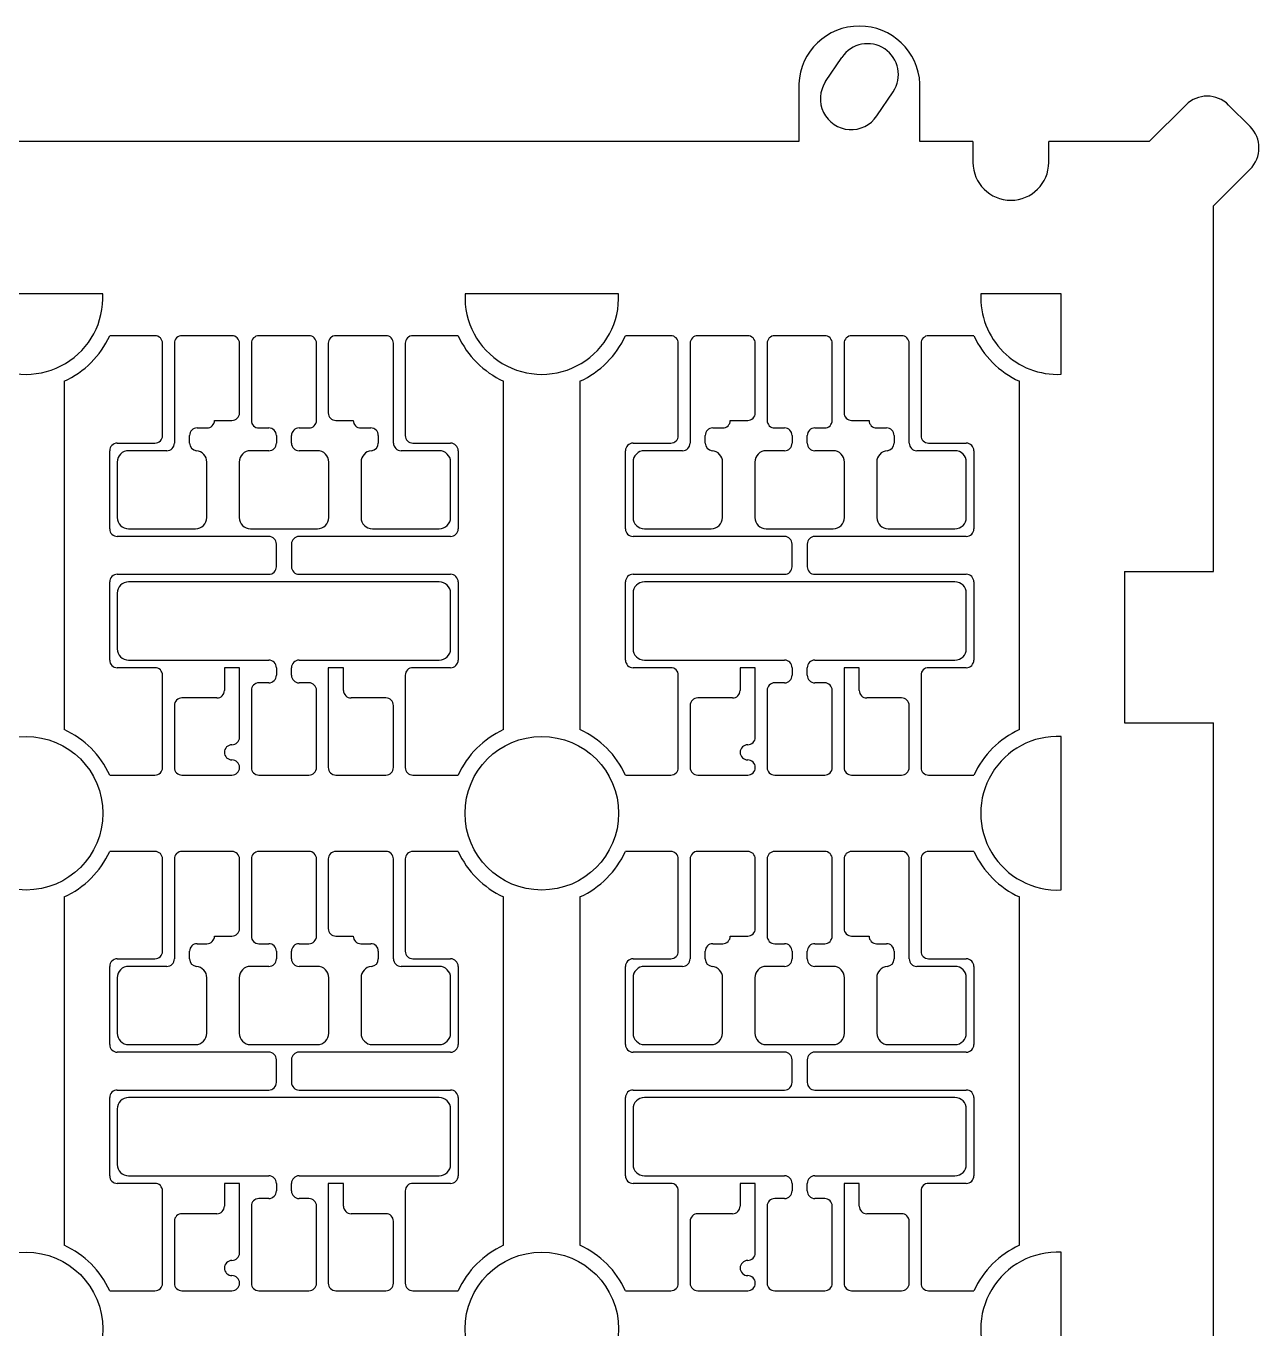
# Model space of a CAD drawing. Header units: millimetres. Extents: x -81 to 81, y -86 to 86.
# Drawn here: x 0 to 81.4, y 0 to 86 of the extents above; entities that cross this region are included whole.
import ezdxf

# ---------------------------------------------------------------- set-up
doc = ezdxf.new("R2010")
doc.units = ezdxf.units.MM

msp = doc.modelspace()

# ---------------------------------------------------------------- linework, layer by layer
at = {"color": 7, "linetype": 'Continuous', "lineweight": 25}
for p, q in [((52.772, 82.332), (53.847, 83.935)), ((51, 82.188), (51, 78.375)), ((59, 78.375), (59, 82.188)), ((56.153, 80.065), (57.228, 81.668)), ((76.544, 80.787), (74.132, 78.375)), ((80.787, 79.373), (79.373, 80.787)), ((51, 78.375), (-40, 78.375)), ((62.5, 78.375), (59, 78.375)), ((62.5, 78.375), (62.5, 77)), ((74.132, 78.375), (67.5, 78.375)), ((67.5, 77), (67.5, 78.375)), ((78.375, 74.132), (80.787, 76.544)), ((78.375, 50), (78.375, 74.132)), ((5.063, 68.33), (-5.063, 68.33)), ((39.103, 68.33), (28.977, 68.33)), ((68.33, 68.33), (63.017, 68.33)), ((68.33, 63.017), (68.33, 68.33)), ((8.51, 65.56), (5.521, 65.56)), ((13.59, 65.56), (10.29, 65.56)), ((18.67, 65.56), (15.37, 65.56)), ((23.75, 65.56), (20.45, 65.56)), ((28.519, 65.56), (25.53, 65.56)), ((42.55, 65.56), (39.561, 65.56)), ((47.63, 65.56), (44.33, 65.56)), ((52.71, 65.56), (49.41, 65.56)), ((57.79, 65.56), (54.49, 65.56)), ((62.559, 65.56), (59.57, 65.56)), ((9.01, 58.971), (9.01, 65.06)), ((9.79, 65.06), (9.79, 58.471)), ((14.09, 60.471), (14.09, 65.06)), ((14.87, 65.06), (14.87, 59.971)), ((19.17, 59.971), (19.17, 65.06)), ((19.95, 65.06), (19.95, 60.471)), ((24.25, 58.471), (24.25, 65.06)), ((25.03, 65.06), (25.03, 58.971)), ((43.05, 58.971), (43.05, 65.06)), ((43.83, 65.06), (43.83, 58.471)), ((48.13, 60.471), (48.13, 65.06)), ((48.91, 65.06), (48.91, 59.971)), ((53.21, 59.971), (53.21, 65.06)), ((53.99, 65.06), (53.99, 60.471)), ((58.29, 58.471), (58.29, 65.06)), ((59.07, 65.06), (59.07, 58.971)), ((2.52, 62.559), (2.52, 39.561)), ((31.52, 39.561), (31.52, 62.559)), ((36.56, 62.559), (36.56, 39.561)), ((65.56, 39.561), (65.56, 62.559)), ((11.29, 59.471), (11.94, 59.471)), ((12.44, 59.971), (13.59, 59.971)), ((15.37, 59.471), (16.02, 59.471)), ((18.02, 59.471), (18.67, 59.471)), ((20.45, 59.971), (21.6, 59.971)), ((22.1, 59.471), (22.75, 59.471)), ((45.33, 59.471), (45.98, 59.471)), ((46.48, 59.971), (47.63, 59.971)), ((49.41, 59.471), (50.06, 59.471)), ((52.06, 59.471), (52.71, 59.471)), ((54.49, 59.971), (55.64, 59.971)), ((56.14, 59.471), (56.79, 59.471)), ((10.79, 58.466), (10.79, 58.971)), ((16.52, 58.971), (16.52, 58.471)), ((17.52, 58.471), (17.52, 58.971)), ((23.25, 58.971), (23.25, 58.466)), ((44.83, 58.466), (44.83, 58.971)), ((50.56, 58.971), (50.56, 58.471)), ((51.56, 58.471), (51.56, 58.971)), ((57.29, 58.971), (57.29, 58.466)), ((5.52, 52.81), (5.52, 57.971)), ((6.02, 58.471), (8.51, 58.471)), ((9.29, 57.971), (6.77, 57.971)), ((16.02, 57.971), (14.815, 57.971)), ((19.225, 57.971), (18.02, 57.971)), ((27.27, 57.971), (24.75, 57.971)), ((25.53, 58.471), (28.02, 58.471)), ((28.52, 57.971), (28.52, 52.81)), ((39.56, 52.81), (39.56, 57.971)), ((40.06, 58.471), (42.55, 58.471)), ((43.33, 57.971), (40.81, 57.971)), ((50.06, 57.971), (48.855, 57.971)), ((53.265, 57.971), (52.06, 57.971)), ((61.31, 57.971), (58.79, 57.971)), ((59.57, 58.471), (62.06, 58.471)), ((62.56, 57.971), (62.56, 52.81)), ((6.02, 57.221), (6.02, 53.56)), ((11.93, 53.56), (11.93, 57.221)), ((14.065, 57.221), (14.065, 53.56)), ((19.975, 53.56), (19.975, 57.221)), ((22.11, 57.221), (22.11, 53.56)), ((28.02, 53.56), (28.02, 57.221)), ((40.06, 57.221), (40.06, 53.56)), ((45.97, 53.56), (45.97, 57.221)), ((48.105, 57.221), (48.105, 53.56)), ((54.015, 53.56), (54.015, 57.221)), ((56.15, 57.221), (56.15, 53.56)), ((62.06, 53.56), (62.06, 57.221)), ((6.77, 52.81), (11.18, 52.81)), ((14.815, 52.81), (19.225, 52.81)), ((22.86, 52.81), (27.27, 52.81)), ((40.81, 52.81), (45.22, 52.81)), ((48.855, 52.81), (53.265, 52.81)), ((56.9, 52.81), (61.31, 52.81)), ((16.02, 52.31), (6.02, 52.31)), ((16.52, 50.31), (16.52, 51.81)), ((17.52, 51.81), (17.52, 50.31)), ((28.02, 52.31), (18.02, 52.31)), ((50.06, 52.31), (40.06, 52.31)), ((50.56, 50.31), (50.56, 51.81)), ((51.56, 51.81), (51.56, 50.31)), ((62.06, 52.31), (52.06, 52.31)), ((72.5, 50), (72.5, 40)), ((72.5, 50), (78.375, 50)), ((5.52, 44.149), (5.52, 49.31)), ((6.02, 49.81), (16.02, 49.81)), ((27.27, 49.31), (6.77, 49.31)), ((18.02, 49.81), (28.02, 49.81)), ((28.52, 49.31), (28.52, 44.149)), ((39.56, 44.149), (39.56, 49.31)), ((40.06, 49.81), (50.06, 49.81)), ((61.31, 49.31), (40.81, 49.31)), ((52.06, 49.81), (62.06, 49.81)), ((62.56, 49.31), (62.56, 44.149)), ((6.02, 48.56), (6.02, 44.899)), ((28.02, 44.899), (28.02, 48.56)), ((40.06, 48.56), (40.06, 44.899)), ((62.06, 44.899), (62.06, 48.56)), ((6.77, 44.149), (16.02, 44.149)), ((18.02, 44.149), (27.27, 44.149)), ((40.81, 44.149), (50.06, 44.149)), ((52.06, 44.149), (61.31, 44.149)), ((8.51, 43.649), (6.02, 43.649)), ((9.01, 37.06), (9.01, 43.149)), ((13.09, 43.649), (13.09, 42.149)), ((14.09, 43.649), (13.09, 43.649)), ((14.09, 39.06), (14.09, 43.649)), ((16.52, 43.649), (16.52, 43.149)), ((17.52, 43.149), (17.52, 43.649)), ((19.95, 43.649), (19.95, 37.06)), ((20.95, 43.649), (19.95, 43.649)), ((20.95, 42.149), (20.95, 43.649)), ((25.03, 43.149), (25.03, 37.06)), ((28.02, 43.649), (25.53, 43.649)), ((42.55, 43.649), (40.06, 43.649)), ((43.05, 37.06), (43.05, 43.149)), ((47.13, 43.649), (47.13, 42.149)), ((48.13, 43.649), (47.13, 43.649)), ((48.13, 39.06), (48.13, 43.649)), ((50.56, 43.649), (50.56, 43.149)), ((51.56, 43.149), (51.56, 43.649)), ((53.99, 43.649), (53.99, 37.06)), ((54.99, 43.649), (53.99, 43.649)), ((54.99, 42.149), (54.99, 43.649)), ((59.07, 43.149), (59.07, 37.06)), ((62.06, 43.649), (59.57, 43.649)), ((14.87, 42.149), (14.87, 37.06)), ((16.02, 42.649), (15.37, 42.649)), ((18.67, 42.649), (18.02, 42.649)), ((19.17, 37.06), (19.17, 42.149)), ((48.91, 42.149), (48.91, 37.06)), ((50.06, 42.649), (49.41, 42.649)), ((52.71, 42.649), (52.06, 42.649)), ((53.21, 37.06), (53.21, 42.149)), ((12.59, 41.649), (10.29, 41.649)), ((23.75, 41.649), (21.45, 41.649)), ((46.63, 41.649), (44.33, 41.649)), ((57.79, 41.649), (55.49, 41.649)), ((9.79, 41.149), (9.79, 37.06)), ((24.25, 37.06), (24.25, 41.149)), ((43.83, 41.149), (43.83, 37.06)), ((58.29, 37.06), (58.29, 41.149)), ((72.5, 40), (78.375, 40)), ((78.375, -74.132), (78.375, 40)), ((68.33, 28.977), (68.33, 39.103)), ((5.521, 36.56), (8.51, 36.56)), ((10.29, 36.56), (13.59, 36.56)), ((15.37, 36.56), (18.67, 36.56)), ((20.45, 36.56), (23.75, 36.56)), ((25.53, 36.56), (28.519, 36.56)), ((39.561, 36.56), (42.55, 36.56)), ((44.33, 36.56), (47.63, 36.56)), ((49.41, 36.56), (52.71, 36.56)), ((54.49, 36.56), (57.79, 36.56)), ((59.57, 36.56), (62.559, 36.56)), ((8.51, 31.52), (5.521, 31.52)), ((9.01, 24.931), (9.01, 31.02)), ((9.79, 31.02), (9.79, 24.431)), ((13.59, 31.52), (10.29, 31.52)), ((14.09, 26.431), (14.09, 31.02)), ((14.87, 31.02), (14.87, 25.931)), ((18.67, 31.52), (15.37, 31.52)), ((19.17, 25.931), (19.17, 31.02)), ((19.95, 31.02), (19.95, 26.431)), ((23.75, 31.52), (20.45, 31.52)), ((24.25, 24.431), (24.25, 31.02)), ((25.03, 31.02), (25.03, 24.931)), ((28.519, 31.52), (25.53, 31.52)), ((42.55, 31.52), (39.561, 31.52)), ((43.05, 24.931), (43.05, 31.02)), ((43.83, 31.02), (43.83, 24.431)), ((47.63, 31.52), (44.33, 31.52)), ((48.13, 26.431), (48.13, 31.02)), ((48.91, 31.02), (48.91, 25.931)), ((52.71, 31.52), (49.41, 31.52)), ((53.21, 25.931), (53.21, 31.02)), ((53.99, 31.02), (53.99, 26.431)), ((57.79, 31.52), (54.49, 31.52)), ((58.29, 24.431), (58.29, 31.02)), ((59.07, 31.02), (59.07, 24.931)), ((62.559, 31.52), (59.57, 31.52)), ((2.52, 28.519), (2.52, 5.521)), ((31.52, 5.521), (31.52, 28.519)), ((36.56, 28.519), (36.56, 5.521)), ((65.56, 5.521), (65.56, 28.519)), ((12.44, 25.931), (13.59, 25.931)), ((20.45, 25.931), (21.6, 25.931)), ((46.48, 25.931), (47.63, 25.931)), ((54.49, 25.931), (55.64, 25.931)), ((11.29, 25.431), (11.94, 25.431)), ((15.37, 25.431), (16.02, 25.431)), ((18.02, 25.431), (18.67, 25.431)), ((22.1, 25.431), (22.75, 25.431)), ((45.33, 25.431), (45.98, 25.431)), ((49.41, 25.431), (50.06, 25.431)), ((52.06, 25.431), (52.71, 25.431)), ((56.14, 25.431), (56.79, 25.431)), ((6.02, 24.431), (8.51, 24.431)), ((10.79, 24.426), (10.79, 24.931)), ((16.52, 24.931), (16.52, 24.431)), ((17.52, 24.431), (17.52, 24.931)), ((23.25, 24.931), (23.25, 24.426)), ((25.53, 24.431), (28.02, 24.431)), ((40.06, 24.431), (42.55, 24.431)), ((44.83, 24.426), (44.83, 24.931)), ((50.56, 24.931), (50.56, 24.431)), ((51.56, 24.431), (51.56, 24.931)), ((57.29, 24.931), (57.29, 24.426)), ((59.57, 24.431), (62.06, 24.431)), ((5.52, 18.77), (5.52, 23.931)), ((9.29, 23.931), (6.77, 23.931)), ((16.02, 23.931), (14.815, 23.931)), ((19.225, 23.931), (18.02, 23.931)), ((27.27, 23.931), (24.75, 23.931)), ((28.52, 23.931), (28.52, 18.77)), ((39.56, 18.77), (39.56, 23.931)), ((43.33, 23.931), (40.81, 23.931)), ((50.06, 23.931), (48.855, 23.931)), ((53.265, 23.931), (52.06, 23.931)), ((61.31, 23.931), (58.79, 23.931)), ((62.56, 23.931), (62.56, 18.77)), ((6.02, 23.181), (6.02, 19.52)), ((11.93, 19.52), (11.93, 23.181)), ((14.065, 23.181), (14.065, 19.52)), ((19.975, 19.52), (19.975, 23.181)), ((22.11, 23.181), (22.11, 19.52)), ((28.02, 19.52), (28.02, 23.181)), ((40.06, 23.181), (40.06, 19.52)), ((45.97, 19.52), (45.97, 23.181)), ((48.105, 23.181), (48.105, 19.52)), ((54.015, 19.52), (54.015, 23.181)), ((56.15, 23.181), (56.15, 19.52)), ((62.06, 19.52), (62.06, 23.181)), ((16.02, 18.27), (6.02, 18.27)), ((6.77, 18.77), (11.18, 18.77)), ((14.815, 18.77), (19.225, 18.77)), ((28.02, 18.27), (18.02, 18.27)), ((22.86, 18.77), (27.27, 18.77)), ((50.06, 18.27), (40.06, 18.27)), ((40.81, 18.77), (45.22, 18.77)), ((48.855, 18.77), (53.265, 18.77)), ((62.06, 18.27), (52.06, 18.27)), ((56.9, 18.77), (61.31, 18.77)), ((16.52, 16.27), (16.52, 17.77)), ((17.52, 17.77), (17.52, 16.27)), ((50.56, 16.27), (50.56, 17.77)), ((51.56, 17.77), (51.56, 16.27)), ((6.02, 15.77), (16.02, 15.77)), ((18.02, 15.77), (28.02, 15.77)), ((40.06, 15.77), (50.06, 15.77)), ((52.06, 15.77), (62.06, 15.77)), ((5.52, 10.109), (5.52, 15.27)), ((27.27, 15.27), (6.77, 15.27)), ((28.52, 15.27), (28.52, 10.109)), ((39.56, 10.109), (39.56, 15.27)), ((61.31, 15.27), (40.81, 15.27)), ((62.56, 15.27), (62.56, 10.109)), ((6.02, 14.52), (6.02, 10.859)), ((28.02, 10.859), (28.02, 14.52)), ((40.06, 14.52), (40.06, 10.859)), ((62.06, 10.859), (62.06, 14.52)), ((8.51, 9.609), (6.02, 9.609)), ((6.77, 10.109), (16.02, 10.109)), ((13.09, 9.609), (13.09, 8.109)), ((14.09, 9.609), (13.09, 9.609)), ((14.09, 5.02), (14.09, 9.609)), ((16.52, 9.609), (16.52, 9.109)), ((17.52, 9.109), (17.52, 9.609)), ((18.02, 10.109), (27.27, 10.109)), ((19.95, 9.609), (19.95, 3.02)), ((20.95, 9.609), (19.95, 9.609)), ((20.95, 8.109), (20.95, 9.609)), ((28.02, 9.609), (25.53, 9.609)), ((42.55, 9.609), (40.06, 9.609)), ((40.81, 10.109), (50.06, 10.109)), ((47.13, 9.609), (47.13, 8.109)), ((48.13, 9.609), (47.13, 9.609)), ((48.13, 5.02), (48.13, 9.609)), ((50.56, 9.609), (50.56, 9.109)), ((51.56, 9.109), (51.56, 9.609)), ((52.06, 10.109), (61.31, 10.109)), ((53.99, 9.609), (53.99, 3.02)), ((54.99, 9.609), (53.99, 9.609)), ((54.99, 8.109), (54.99, 9.609)), ((62.06, 9.609), (59.57, 9.609)), ((9.01, 3.02), (9.01, 9.109)), ((16.02, 8.609), (15.37, 8.609)), ((18.67, 8.609), (18.02, 8.609)), ((25.03, 9.109), (25.03, 3.02)), ((43.05, 3.02), (43.05, 9.109)), ((50.06, 8.609), (49.41, 8.609)), ((52.71, 8.609), (52.06, 8.609)), ((59.07, 9.109), (59.07, 3.02)), ((14.87, 8.109), (14.87, 3.02)), ((19.17, 3.02), (19.17, 8.109)), ((48.91, 8.109), (48.91, 3.02)), ((53.21, 3.02), (53.21, 8.109)), ((9.79, 7.109), (9.79, 3.02)), ((12.59, 7.609), (10.29, 7.609)), ((23.75, 7.609), (21.45, 7.609)), ((24.25, 3.02), (24.25, 7.109)), ((43.83, 7.109), (43.83, 3.02)), ((46.63, 7.609), (44.33, 7.609)), ((57.79, 7.609), (55.49, 7.609)), ((58.29, 3.02), (58.29, 7.109)), ((68.33, -5.063), (68.33, 5.063)), ((5.521, 2.52), (8.51, 2.52)), ((10.29, 2.52), (13.59, 2.52)), ((15.37, 2.52), (18.67, 2.52)), ((20.45, 2.52), (23.75, 2.52)), ((25.53, 2.52), (28.519, 2.52)), ((39.561, 2.52), (42.55, 2.52)), ((44.33, 2.52), (47.63, 2.52)), ((49.41, 2.52), (52.71, 2.52)), ((54.49, 2.52), (57.79, 2.52)), ((59.57, 2.52), (62.559, 2.52))]:
    msp.add_line(p, q, dxfattribs=at)
for centre in [(0, 34.04), (34.04, 34.04), (0, 0), (34.04, 0)]:
    msp.add_circle(centre, 5.069, dxfattribs=at)
for centre, radius, start, end in [((55, 81.995), 4.005, 2.74967, 177.25033), ((55.538, 82.801), 2.035, 326.14899, 146.14899), ((54.462, 81.199), 2.035, 146.14899, 326.14899), ((77.959, 79.373), 2, 45, 135), ((79.373, 77.959), 2, 315, 45), ((65, 77), 2.5, 180, 0), ((0, 68.08), 5.069, 177.17306, 2.82694), ((34.04, 68.08), 5.069, 177.17306, 2.82694), ((68.08, 68.08), 5.069, 177.17306, 272.82694), ((0, 68.08), 6.069, 294.53339, 335.46653), ((8.51, 65.06), 0.5, 0, 90), ((10.29, 65.06), 0.5, 90, 180.00003), ((13.59, 65.06), 0.5, 0, 90), ((15.37, 65.06), 0.5, 90, 180), ((18.67, 65.06), 0.5, 359.99993, 90), ((20.45, 65.06), 0.5, 90, 180), ((23.75, 65.06), 0.5, 359.99997, 90), ((25.53, 65.06), 0.5, 90, 180), ((34.04, 68.08), 6.069, 204.53347, 245.46661), ((34.04, 68.08), 6.069, 294.53339, 335.46653), ((42.55, 65.06), 0.5, 0, 90), ((44.33, 65.06), 0.5, 90, 180.00003), ((47.63, 65.06), 0.5, 0, 90), ((49.41, 65.06), 0.5, 90, 180), ((52.71, 65.06), 0.5, 359.99993, 90), ((54.49, 65.06), 0.5, 90, 180), ((57.79, 65.06), 0.5, 359.99997, 90), ((59.57, 65.06), 0.5, 90, 180), ((68.08, 68.08), 6.069, 204.53347, 245.46661), ((13.59, 60.471), 0.5, 270, 0), ((20.45, 60.471), 0.5, 180, 270), ((47.63, 60.471), 0.5, 270, 0), ((54.49, 60.471), 0.5, 180, 270), ((11.29, 58.971), 0.5, 90, 180), ((11.94, 59.971), 0.5, 270, 0), ((15.37, 59.971), 0.5, 180, 270), ((16.02, 58.971), 0.5, 0, 90.00008), ((18.02, 58.971), 0.5, 89.99996, 180), ((18.67, 59.971), 0.5, 269.99996, 359.99994), ((22.1, 59.971), 0.5, 180, 270), ((22.75, 58.971), 0.5, 360, 90), ((45.33, 58.971), 0.5, 90, 180), ((45.98, 59.971), 0.5, 270, 0), ((49.41, 59.971), 0.5, 180, 270), ((50.06, 58.971), 0.5, 0, 90.00008), ((52.06, 58.971), 0.5, 89.99996, 180), ((52.71, 59.971), 0.5, 269.99996, 359.99994), ((56.14, 59.971), 0.5, 180, 270), ((56.79, 58.971), 0.5, 360, 90), ((8.51, 58.971), 0.5, 270, 0), ((25.53, 58.971), 0.5, 180, 270), ((42.55, 58.971), 0.5, 270, 0), ((59.57, 58.971), 0.5, 180, 270), ((6.02, 57.971), 0.5, 90, 179.99972), ((6.77, 57.221), 0.75, 90, 180), ((9.29, 58.471), 0.5, 270, 0.00003), ((11.29, 58.466), 0.5, 180, 264.92972), ((11.18, 57.221), 0.75, 0, 84.92972), ((14.815, 57.221), 0.75, 90, 180), ((16.02, 58.471), 0.5, 270, 0), ((18.02, 58.471), 0.5, 180, 270), ((19.225, 57.221), 0.75, 360, 90), ((22.86, 57.221), 0.75, 95.07028, 180), ((22.75, 58.466), 0.5, 275.07028, 0), ((24.75, 58.471), 0.5, 179.99997, 270), ((27.27, 57.221), 0.75, 0, 90), ((28.02, 57.971), 0.5, 0.00028, 90), ((40.06, 57.971), 0.5, 90, 179.99972), ((40.81, 57.221), 0.75, 90, 180), ((43.33, 58.471), 0.5, 270, 0.00003), ((45.33, 58.466), 0.5, 180, 264.92972), ((45.22, 57.221), 0.75, 0, 84.92972), ((48.855, 57.221), 0.75, 90, 180), ((50.06, 58.471), 0.5, 270, 0), ((52.06, 58.471), 0.5, 180, 270), ((53.265, 57.221), 0.75, 360, 90), ((56.9, 57.221), 0.75, 95.07028, 180), ((56.79, 58.466), 0.5, 275.07028, 0), ((58.79, 58.471), 0.5, 179.99997, 270), ((61.31, 57.221), 0.75, 0, 90), ((62.06, 57.971), 0.5, 0.00028, 90), ((6.77, 53.56), 0.75, 180, 270), ((11.18, 53.56), 0.75, 270, 0), ((14.815, 53.56), 0.75, 180, 270), ((19.225, 53.56), 0.75, 270, 0), ((22.86, 53.56), 0.75, 180, 270), ((27.27, 53.56), 0.75, 270, 0), ((40.81, 53.56), 0.75, 180, 270), ((45.22, 53.56), 0.75, 270, 0), ((48.855, 53.56), 0.75, 180, 270), ((53.265, 53.56), 0.75, 270, 0), ((56.9, 53.56), 0.75, 180, 270), ((61.31, 53.56), 0.75, 270, 0), ((6.02, 52.81), 0.5, 179.99972, 270), ((28.02, 52.81), 0.5, 270, 0.00028), ((40.06, 52.81), 0.5, 179.99972, 270), ((62.06, 52.81), 0.5, 270, 0.00028), ((16.02, 51.81), 0.5, 0.00003, 90), ((18.02, 51.81), 0.5, 90, 179.99997), ((50.06, 51.81), 0.5, 0.00003, 90), ((52.06, 51.81), 0.5, 90, 179.99997), ((16.02, 50.31), 0.5, 270, 0.00003), ((18.02, 50.31), 0.5, 179.99997, 270), ((50.06, 50.31), 0.5, 270, 0.00003), ((52.06, 50.31), 0.5, 179.99997, 270), ((6.02, 49.31), 0.5, 90, 180.00037), ((6.77, 48.56), 0.75, 90, 180), ((27.27, 48.56), 0.75, 360, 90), ((28.02, 49.31), 0.5, 359.99963, 90), ((40.06, 49.31), 0.5, 90, 180.00037), ((40.81, 48.56), 0.75, 90, 180), ((61.31, 48.56), 0.75, 360, 90), ((62.06, 49.31), 0.5, 359.99963, 90), ((6.77, 44.899), 0.75, 180, 270), ((27.27, 44.899), 0.75, 270, 0), ((40.81, 44.899), 0.75, 180, 270), ((61.31, 44.899), 0.75, 270, 0), ((6.02, 44.149), 0.5, 180.00037, 270), ((16.02, 43.649), 0.5, 0, 90), ((18.02, 43.649), 0.5, 90, 180), ((28.02, 44.149), 0.5, 270, 359.99963), ((40.06, 44.149), 0.5, 180.00037, 270), ((50.06, 43.649), 0.5, 0, 90), ((52.06, 43.649), 0.5, 90, 180), ((62.06, 44.149), 0.5, 270, 359.99963), ((8.51, 43.149), 0.5, 0, 90), ((16.02, 43.149), 0.5, 269.99992, 0), ((18.02, 43.149), 0.5, 180, 270.00004), ((25.53, 43.149), 0.5, 90, 180), ((42.55, 43.149), 0.5, 0, 90), ((50.06, 43.149), 0.5, 269.99992, 0), ((52.06, 43.149), 0.5, 180, 270.00004), ((59.57, 43.149), 0.5, 90, 180), ((12.59, 42.149), 0.5, 270, 0), ((15.37, 42.149), 0.5, 90, 180), ((18.67, 42.149), 0.5, 0.00006, 90.00004), ((21.45, 42.149), 0.5, 180, 270), ((46.63, 42.149), 0.5, 270, 0), ((49.41, 42.149), 0.5, 90, 180), ((52.71, 42.149), 0.5, 0.00006, 90.00004), ((55.49, 42.149), 0.5, 180, 270), ((10.29, 41.149), 0.5, 90, 179.99995), ((23.75, 41.149), 0.5, 0.00005, 90), ((44.33, 41.149), 0.5, 90, 179.99995), ((57.79, 41.149), 0.5, 0.00005, 90), ((0, 34.04), 6.069, 24.53346, 65.46661), ((34.04, 34.04), 6.069, 114.53339, 155.46654), ((34.04, 34.04), 6.069, 24.53346, 65.46661), ((68.08, 34.04), 6.069, 114.53339, 155.46654), ((13.59, 39.06), 0.5, 270, 0), ((47.63, 39.06), 0.5, 270, 0), ((68.08, 34.04), 5.069, 87.17306, 272.82694), ((13.59, 38.06), 0.5, 90, 270), ((47.63, 38.06), 0.5, 90, 270), ((8.51, 37.06), 0.5, 270, 0), ((10.29, 37.06), 0.5, 179.99998, 270), ((13.59, 37.06), 0.5, 270, 90), ((15.37, 37.06), 0.5, 180, 270), ((18.67, 37.06), 0.5, 270, 0.00007), ((20.45, 37.06), 0.5, 180, 270.00001), ((23.75, 37.06), 0.5, 270.00001, 0.00005), ((25.53, 37.06), 0.5, 180, 270), ((42.55, 37.06), 0.5, 270, 0), ((44.33, 37.06), 0.5, 179.99998, 270), ((47.63, 37.06), 0.5, 270, 90), ((49.41, 37.06), 0.5, 180, 270), ((52.71, 37.06), 0.5, 270, 0.00007), ((54.49, 37.06), 0.5, 180, 270.00001), ((57.79, 37.06), 0.5, 270.00001, 0.00005), ((59.57, 37.06), 0.5, 180, 270), ((0, 34.04), 6.069, 294.53339, 335.46653), ((8.51, 31.02), 0.5, 0, 90), ((10.29, 31.02), 0.5, 90, 180.00003), ((13.59, 31.02), 0.5, 0, 90), ((15.37, 31.02), 0.5, 90, 180), ((18.67, 31.02), 0.5, 359.99993, 90), ((20.45, 31.02), 0.5, 90, 180), ((23.75, 31.02), 0.5, 359.99997, 90), ((25.53, 31.02), 0.5, 90, 180), ((34.04, 34.04), 6.069, 204.53347, 245.46661), ((34.04, 34.04), 6.069, 294.53339, 335.46653), ((42.55, 31.02), 0.5, 0, 90), ((44.33, 31.02), 0.5, 90, 180.00003), ((47.63, 31.02), 0.5, 0, 90), ((49.41, 31.02), 0.5, 90, 180), ((52.71, 31.02), 0.5, 359.99993, 90), ((54.49, 31.02), 0.5, 90, 180), ((57.79, 31.02), 0.5, 359.99997, 90), ((59.57, 31.02), 0.5, 90, 180), ((68.08, 34.04), 6.069, 204.53347, 245.46661), ((11.94, 25.931), 0.5, 270, 0), ((13.59, 26.431), 0.5, 270, 0), ((15.37, 25.931), 0.5, 180, 270), ((18.67, 25.931), 0.5, 269.99996, 359.99994), ((20.45, 26.431), 0.5, 180, 270), ((22.1, 25.931), 0.5, 180, 270), ((45.98, 25.931), 0.5, 270, 0), ((47.63, 26.431), 0.5, 270, 0), ((49.41, 25.931), 0.5, 180, 270), ((52.71, 25.931), 0.5, 269.99996, 359.99994), ((54.49, 26.431), 0.5, 180, 270), ((56.14, 25.931), 0.5, 180, 270), ((11.29, 24.931), 0.5, 90, 180), ((16.02, 24.931), 0.5, 0, 90.00008), ((18.02, 24.931), 0.5, 89.99996, 180), ((22.75, 24.931), 0.5, 360, 90), ((45.33, 24.931), 0.5, 90, 180), ((50.06, 24.931), 0.5, 0, 90.00008), ((52.06, 24.931), 0.5, 89.99996, 180), ((56.79, 24.931), 0.5, 360, 90), ((6.02, 23.931), 0.5, 90, 179.99972), ((8.51, 24.931), 0.5, 270, 0), ((9.29, 24.431), 0.5, 270, 0.00003), ((11.29, 24.426), 0.5, 180, 264.92972), ((16.02, 24.431), 0.5, 270, 0), ((18.02, 24.431), 0.5, 180, 270), ((22.75, 24.426), 0.5, 275.07028, 0), ((24.75, 24.431), 0.5, 179.99997, 270), ((25.53, 24.931), 0.5, 180, 270), ((28.02, 23.931), 0.5, 0.00028, 90), ((40.06, 23.931), 0.5, 90, 179.99972), ((42.55, 24.931), 0.5, 270, 0), ((43.33, 24.431), 0.5, 270, 0.00003), ((45.33, 24.426), 0.5, 180, 264.92972), ((50.06, 24.431), 0.5, 270, 0), ((52.06, 24.431), 0.5, 180, 270), ((56.79, 24.426), 0.5, 275.07028, 0), ((58.79, 24.431), 0.5, 179.99997, 270), ((59.57, 24.931), 0.5, 180, 270), ((62.06, 23.931), 0.5, 0.00028, 90), ((6.77, 23.181), 0.75, 90, 180), ((11.18, 23.181), 0.75, 0, 84.92972), ((14.815, 23.181), 0.75, 90, 180), ((19.225, 23.181), 0.75, 360, 90), ((22.86, 23.181), 0.75, 95.07028, 180), ((27.27, 23.181), 0.75, 0, 90), ((40.81, 23.181), 0.75, 90, 180), ((45.22, 23.181), 0.75, 0, 84.92972), ((48.855, 23.181), 0.75, 90, 180), ((53.265, 23.181), 0.75, 360, 90), ((56.9, 23.181), 0.75, 95.07028, 180), ((61.31, 23.181), 0.75, 0, 90), ((6.77, 19.52), 0.75, 180, 270), ((11.18, 19.52), 0.75, 270, 0), ((14.815, 19.52), 0.75, 180, 270), ((19.225, 19.52), 0.75, 270, 0), ((22.86, 19.52), 0.75, 180, 270), ((27.27, 19.52), 0.75, 270, 0), ((40.81, 19.52), 0.75, 180, 270), ((45.22, 19.52), 0.75, 270, 0), ((48.855, 19.52), 0.75, 180, 270), ((53.265, 19.52), 0.75, 270, 0), ((56.9, 19.52), 0.75, 180, 270), ((61.31, 19.52), 0.75, 270, 0), ((6.02, 18.77), 0.5, 179.99972, 270), ((16.02, 17.77), 0.5, 0.00003, 90), ((18.02, 17.77), 0.5, 90, 179.99997), ((28.02, 18.77), 0.5, 270, 0.00028), ((40.06, 18.77), 0.5, 179.99972, 270), ((50.06, 17.77), 0.5, 0.00003, 90), ((52.06, 17.77), 0.5, 90, 179.99997), ((62.06, 18.77), 0.5, 270, 0.00028), ((6.02, 15.27), 0.5, 90, 180.00037), ((16.02, 16.27), 0.5, 270, 0.00003), ((18.02, 16.27), 0.5, 179.99997, 270), ((28.02, 15.27), 0.5, 359.99963, 90), ((40.06, 15.27), 0.5, 90, 180.00037), ((50.06, 16.27), 0.5, 270, 0.00003), ((52.06, 16.27), 0.5, 179.99997, 270), ((62.06, 15.27), 0.5, 359.99963, 90), ((6.77, 14.52), 0.75, 90, 180), ((27.27, 14.52), 0.75, 360, 90), ((40.81, 14.52), 0.75, 90, 180), ((61.31, 14.52), 0.75, 360, 90), ((6.77, 10.859), 0.75, 180, 270), ((27.27, 10.859), 0.75, 270, 0), ((40.81, 10.859), 0.75, 180, 270), ((61.31, 10.859), 0.75, 270, 0), ((6.02, 10.109), 0.5, 180.00037, 270), ((8.51, 9.109), 0.5, 0, 90), ((16.02, 9.609), 0.5, 0, 90), ((18.02, 9.609), 0.5, 90, 180), ((25.53, 9.109), 0.5, 90, 180), ((28.02, 10.109), 0.5, 270, 359.99963), ((40.06, 10.109), 0.5, 180.00037, 270), ((42.55, 9.109), 0.5, 0, 90), ((50.06, 9.609), 0.5, 0, 90), ((52.06, 9.609), 0.5, 90, 180), ((59.57, 9.109), 0.5, 90, 180), ((62.06, 10.109), 0.5, 270, 359.99963), ((15.37, 8.109), 0.5, 90, 180), ((16.02, 9.109), 0.5, 269.99992, 0), ((18.02, 9.109), 0.5, 180, 270.00004), ((18.67, 8.109), 0.5, 0.00006, 90.00004), ((49.41, 8.109), 0.5, 90, 180), ((50.06, 9.109), 0.5, 269.99992, 0), ((52.06, 9.109), 0.5, 180, 270.00004), ((52.71, 8.109), 0.5, 0.00006, 90.00004), ((12.59, 8.109), 0.5, 270, 0), ((21.45, 8.109), 0.5, 180, 270), ((46.63, 8.109), 0.5, 270, 0), ((55.49, 8.109), 0.5, 180, 270), ((10.29, 7.109), 0.5, 90, 179.99995), ((23.75, 7.109), 0.5, 0.00005, 90), ((44.33, 7.109), 0.5, 90, 179.99995), ((57.79, 7.109), 0.5, 0.00005, 90), ((0, 0), 6.069, 24.53346, 65.46661), ((34.04, 0), 6.069, 114.53339, 155.46654), ((34.04, 0), 6.069, 24.53346, 65.46661), ((68.08, 0), 6.069, 114.53339, 155.46654), ((13.59, 4.02), 0.5, 90, 270), ((13.59, 5.02), 0.5, 270, 0), ((47.63, 4.02), 0.5, 90, 270), ((47.63, 5.02), 0.5, 270, 0), ((68.08, 0), 5.069, 87.17306, 272.82694), ((13.59, 3.02), 0.5, 270, 90), ((47.63, 3.02), 0.5, 270, 90), ((8.51, 3.02), 0.5, 270, 0), ((10.29, 3.02), 0.5, 179.99998, 270), ((15.37, 3.02), 0.5, 180, 270), ((18.67, 3.02), 0.5, 270, 0.00007), ((20.45, 3.02), 0.5, 180, 270.00001), ((23.75, 3.02), 0.5, 270.00001, 0.00005), ((25.53, 3.02), 0.5, 180, 270), ((42.55, 3.02), 0.5, 270, 0), ((44.33, 3.02), 0.5, 179.99998, 270), ((49.41, 3.02), 0.5, 180, 270), ((52.71, 3.02), 0.5, 270, 0.00007), ((54.49, 3.02), 0.5, 180, 270.00001), ((57.79, 3.02), 0.5, 270.00001, 0.00005), ((59.57, 3.02), 0.5, 180, 270)]:
    msp.add_arc(centre, radius, start, end, dxfattribs=at)

doc.saveas('drawing.dxf')
